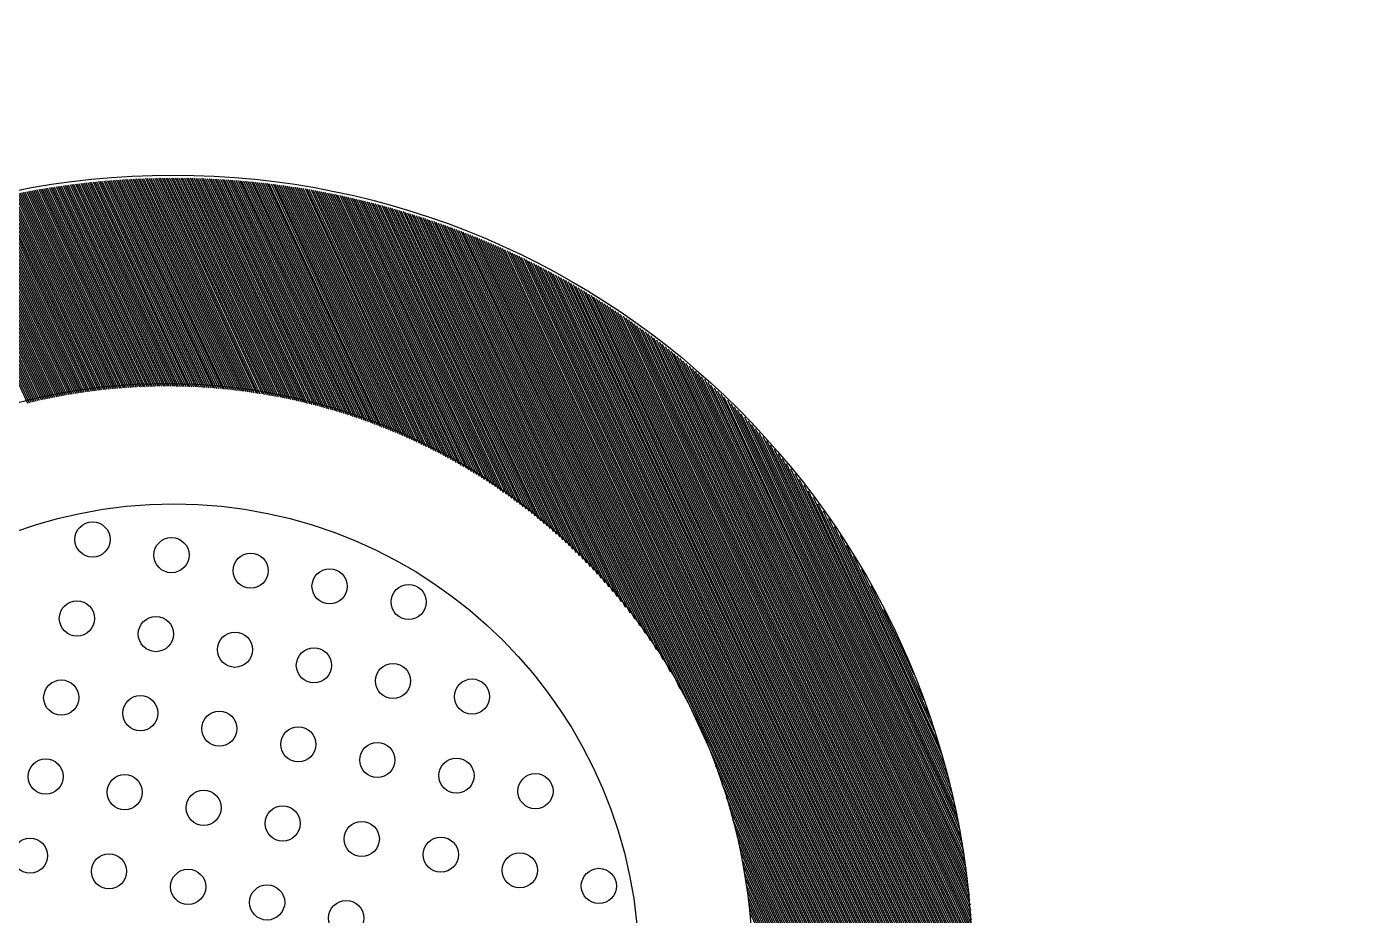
# Model space of a CAD drawing. Extents: x -11 to 40589024741, y -2 to 3380586937.
# Drawn here: x 40588094427 to 40588095672, y 3380235795 to 3380236629 of the extents above; entities that cross this region are included whole.
import ezdxf

# ---------------------------------------------------------------- set-up
doc = ezdxf.new("R2010")
doc.units = 0
doc.header["$LTSCALE"] = 10
doc.header["$MEASUREMENT"] = 0
for name, color, linetype in [('0-WALL', 252, 'Continuous'), ('WELL_ZF雨水', 4, 'Continuous'), ('WELL_雨水', 4, 'Continuous')]:
    doc.layers.add(name, color=color, linetype=linetype)

# ---------------------------------------------------------------- blocks, each defined once
blk = doc.blocks.new('虹吸井')
at = {"layer": 'WELL_ZF雨水', "color": 9, "linetype": 'Continuous'}
for p, q in [((-17252.1, -4222.3), (-16525, -3495.2)), ((-17252.1, -4220), (-16527.4, -3495.3)), ((-17252, -4217.7), (-16529.7, -3495.4)), ((-17251.9, -4215.4), (-16532, -3495.5)), ((-17251.8, -4213), (-16534.4, -3495.6)), ((-17251.7, -4210.7), (-16536.7, -3495.7)), ((-17251.6, -4208.3), (-16539.1, -3495.8)), ((-17251.5, -4205.9), (-16541.4, -3495.9)), ((-17251.3, -4203.6), (-16543.8, -3496)), ((-17251.2, -4201.2), (-16546.2, -3496.2)), ((-17251.1, -4198.8), (-16548.6, -3496.3)), ((-17250.9, -4196.4), (-16551, -3496.5)), ((-17250.7, -4194), (-16553.4, -3496.6)), ((-17250.6, -4191.6), (-16555.8, -3496.8)), ((-17250.4, -4189.2), (-16558.2, -3497)), ((-17250.2, -4186.7), (-16560.6, -3497.2)), ((-17250, -4184.3), (-16563.1, -3497.4)), ((-17249.8, -4181.8), (-16565.5, -3497.6)), ((-17249.6, -4179.4), (-16568, -3497.8)), ((-17249.4, -4176.9), (-16570.4, -3498)), ((-16864.1, -3836.6), (-16522.7, -3495.2)), ((-16850.4, -3825.1), (-16520.4, -3495.1)), ((-16839.7, -3816.7), (-16518.1, -3495.1)), ((-16830.6, -3809.8), (-16515.8, -3495)), ((-16822.5, -3804), (-16513.6, -3495)), ((-16815.1, -3798.8), (-16511.3, -3494.9)), ((-16808.3, -3794.2), (-16509, -3494.9)), ((-16801.8, -3789.9), (-16506.7, -3494.9)), ((-16795.7, -3786.1), (-16504.5, -3494.9)), ((-16789.8, -3782.5), (-16502.2, -3494.9)), ((-16784.2, -3779.1), (-16500, -3494.9)), ((-16778.8, -3776), (-16497.8, -3494.9)), ((-16773.6, -3773), (-16495.5, -3494.9)), ((-16768.6, -3770.2), (-16493.3, -3495)), ((-16763.7, -3767.6), (-16491.1, -3495)), ((-16758.9, -3765.1), (-16488.9, -3495)), ((-16754.3, -3762.7), (-16486.7, -3495.1)), ((-16749.8, -3760.4), (-16484.5, -3495.1)), ((-16745.3, -3758.2), (-16482.3, -3495.2)), ((-17249.2, -4174.5), (-16572.9, -3498.2)), ((-17248.9, -4172), (-16575.4, -3498.5)), ((-17248.7, -4169.5), (-16577.9, -3498.7)), ((-17248.4, -4167), (-16580.4, -3499)), ((-17248.1, -4164.5), (-16582.9, -3499.2)), ((-17247.9, -4161.9), (-16585.4, -3499.5)), ((-17247.6, -4159.4), (-16588, -3499.8)), ((-17247.3, -4156.9), (-16590.5, -3500.1)), ((-17247, -4154.3), (-16593, -3500.4)), ((-17246.7, -4151.8), (-16595.6, -3500.7)), ((-17246.3, -4149.2), (-16598.2, -3501)), ((-17246, -4146.6), (-16600.8, -3501.4)), ((-17245.7, -4144), (-16603.4, -3501.7)), ((-17245.3, -4141.4), (-16606, -3502.1)), ((-17244.9, -4138.8), (-16608.6, -3502.4)), ((-17244.5, -4136.2), (-16611.2, -3502.8)), ((-17244.2, -4133.5), (-16613.8, -3503.2)), ((-17243.8, -4130.9), (-16616.5, -3503.6)), ((-17243.3, -4128.2), (-16619.1, -3504)), ((-17242.9, -4125.6), (-16621.8, -3504.5)), ((-17242.5, -4122.9), (-16624.5, -3504.9)), ((-17242, -4120.2), (-16627.2, -3505.3)), ((-17241.6, -4117.5), (-16629.9, -3505.8)), ((-17241.1, -4114.8), (-16632.6, -3506.3)), ((-17240.6, -4112), (-16635.3, -3506.8)), ((-17240.1, -4109.3), (-16638.1, -3507.3)), ((-17239.6, -4106.5), (-16640.8, -3507.8)), ((-17239.1, -4103.8), (-16643.6, -3508.3)), ((-17238.5, -4101), (-16646.4, -3508.8)), ((-17238, -4098.2), (-16649.2, -3509.4)), ((-17237.4, -4095.4), (-16652, -3510)), ((-17236.8, -4092.5), (-16654.8, -3510.5)), ((-17236.2, -4089.7), (-16657.7, -3511.1)), ((-17235.6, -4086.8), (-16660.5, -3511.7)), ((-17235, -4084), (-16663.4, -3512.4)), ((-17234.4, -4081.1), (-16666.3, -3513)), ((-17233.7, -4078.2), (-16669.2, -3513.7)), ((-17233, -4075.3), (-16672.1, -3514.3)), ((-17232.3, -4072.3), (-16675, -3515)), ((-17231.6, -4069.4), (-16678, -3515.7)), ((-17230.9, -4066.4), (-16680.9, -3516.4)), ((-17230.2, -4063.4), (-16683.9, -3517.2)), ((-17229.4, -4060.4), (-16686.9, -3517.9)), ((-17228.7, -4057.4), (-16689.9, -3518.7)), ((-17227.9, -4054.4), (-16693, -3519.5)), ((-17227.1, -4051.3), (-16696, -3520.3)), ((-17226.2, -4048.3), (-16699.1, -3521.1)), ((-17225.4, -4045.2), (-16702.2, -3522)), ((-17224.5, -4042.1), (-16705.3, -3522.8)), ((-17223.6, -4038.9), (-16708.4, -3523.7)), ((-17222.7, -4035.8), (-16711.6, -3524.6)), ((-17221.8, -4032.6), (-16714.8, -3525.6)), ((-17220.8, -4029.4), (-16718, -3526.5)), ((-17219.9, -4026.2), (-16721.2, -3527.5)), ((-17218.9, -4022.9), (-16724.4, -3528.5)), ((-17217.9, -4019.7), (-16727.7, -3529.5)), ((-17216.8, -4016.4), (-16731, -3530.6)), ((-17215.7, -4013.1), (-16734.3, -3531.6)), ((-17214.6, -4009.7), (-16737.6, -3532.7)), ((-17213.5, -4006.4), (-16741, -3533.8)), ((-17212.4, -4003), (-16744.4, -3535)), ((-17211.2, -3999.6), (-16747.8, -3536.2)), ((-17210, -3996.1), (-16751.3, -3537.4)), ((-17208.8, -3992.6), (-16754.7, -3538.6)), ((-17207.5, -3989.1), (-16758.2, -3539.9)), ((-17206.2, -3985.6), (-16761.8, -3541.2)), ((-17204.9, -3982), (-16765.4, -3542.5)), ((-17203.5, -3978.4), (-16769, -3543.8)), ((-17202.1, -3974.8), (-16772.6, -3545.2)), ((-17200.7, -3971.1), (-16776.3, -3546.7)), ((-17199.2, -3967.4), (-16780, -3548.1)), ((-17197.7, -3963.6), (-16783.7, -3549.6)), ((-17196.2, -3959.8), (-16787.5, -3551.2)), ((-17194.6, -3956), (-16791.4, -3552.8)), ((-17193, -3952.1), (-16795.2, -3554.4)), ((-17191.3, -3948.2), (-16799.2, -3556.1)), ((-17189.6, -3944.2), (-16803.1, -3557.8)), ((-17187.8, -3940.2), (-16807.1, -3559.6)), ((-17186, -3936.2), (-16811.2, -3561.4)), ((-17184.1, -3932), (-16815.3, -3563.3)), ((-17182.2, -3927.9), (-16819.5, -3565.2)), ((-17180.2, -3923.6), (-16823.7, -3567.2)), ((-17178.1, -3919.3), (-16828, -3569.3)), ((-17176, -3915), (-16832.4, -3571.4)), ((-17173.8, -3910.5), (-16836.8, -3573.6)), ((-17171.5, -3906), (-16841.4, -3575.8)), ((-17169.2, -3901.4), (-16845.9, -3578.2)), ((-17166.8, -3896.7), (-16850.6, -3580.6)), ((-17164.2, -3892), (-16855.4, -3583.1)), ((-17161.6, -3887.1), (-16860.2, -3585.7)), ((-17158.9, -3882.2), (-16865.2, -3588.5)), ((-17156.1, -3877.1), (-16870.3, -3591.3)), ((-17153.1, -3871.9), (-16875.5, -3594.2)), ((-17150, -3866.6), (-16880.8, -3597.3)), ((-17146.8, -3861.1), (-16886.3, -3600.5)), ((-17143.4, -3855.4), (-16891.9, -3603.9)), ((-17139.9, -3849.6), (-16897.7, -3607.5)), ((-17136.1, -3843.6), (-16903.7, -3611.3)), ((-17132.1, -3837.4), (-16910, -3615.3)), ((-17127.8, -3830.9), (-16916.5, -3619.5)), ((-17123.3, -3824.1), (-16923.3, -3624.1)), ((-17118.4, -3816.9), (-16930.4, -3629)), ((-17113, -3809.3), (-16938, -3634.3)), ((-17107.2, -3801.2), (-16946.2, -3640.2)), ((-17100.6, -3792.4), (-16955, -3646.8)), ((-17093.1, -3782.7), (-16964.7, -3654.3)), ((-17084.2, -3771.5), (-16975.8, -3663.1)), ((-17073, -3758.1), (-16989.3, -3674.4)), ((-17056, -3738.9), (-17008.5, -3691.3)), ((-17252.2, -4224.6), (-16920.4, -3892.9)), ((-17252.3, -4226.9), (-16931.9, -3906.6)), ((-17252.3, -4229.2), (-16940.3, -3917.2)), ((-17252.3, -4231.5), (-16947.2, -3926.3)), ((-17252.4, -4233.8), (-16953, -3934.4)), ((-17252.4, -4236.1), (-16958.2, -3941.8)), ((-17252.5, -4240.6), (-16967, -3955.2)), ((-17252.4, -4238.4), (-16962.8, -3948.7)), ((-17252.5, -4242.9), (-16970.9, -3961.3)), ((-17252.5, -4245.1), (-16974.5, -3967.2)), ((-17252.5, -4247.4), (-16977.9, -3972.8)), ((-17252.5, -4249.6), (-16981, -3978.1)), ((-17252.4, -4251.8), (-16984, -3983.4)), ((-17252.4, -4254), (-16986.8, -3988.4)), ((-17252.4, -4256.3), (-16989.4, -3993.3)), ((-17252.3, -4258.5), (-16991.9, -3998)), ((-17252.3, -4260.7), (-16994.3, -4002.7)), ((-17252.3, -4262.9), (-16996.6, -4007.2)), ((-17252.2, -4265.1), (-16998.8, -4011.6)), ((-17252.1, -4267.2), (-17000.9, -4016)), ((-17252.1, -4269.4), (-17002.9, -4020.2)), ((-17252, -4271.6), (-17004.8, -4024.4)), ((-17251.9, -4273.8), (-17006.6, -4028.5)), ((-17251.8, -4275.9), (-17008.4, -4032.5)), ((-17251.7, -4278.1), (-17010.1, -4036.5)), ((-17251.6, -4280.2), (-17011.8, -4040.3)), ((-17251.5, -4282.4), (-17013.4, -4044.2)), ((-17251.4, -4284.5), (-17014.9, -4047.9)), ((-17251.3, -4286.6), (-17016.4, -4051.7)), ((-17251.2, -4288.7), (-17017.8, -4055.3)), ((-17251.1, -4290.9), (-17019.2, -4059)), ((-17250.9, -4293), (-17020.5, -4062.5)), ((-17250.8, -4295.1), (-17021.8, -4066.1)), ((-17250.6, -4297.2), (-17023, -4069.6)), ((-17250.5, -4299.3), (-17024.2, -4073)), ((-17250.3, -4301.4), (-17025.4, -4076.4)), ((-17250.2, -4303.4), (-17026.5, -4079.8)), ((-17250, -4305.5), (-17027.6, -4083.1)), ((-17249.8, -4307.6), (-17028.7, -4086.4)), ((-17249.7, -4309.7), (-17029.7, -4089.7)), ((-17249.5, -4311.7), (-17030.7, -4092.9)), ((-17249.3, -4313.8), (-17031.7, -4096.2)), ((-17249.1, -4315.8), (-17032.6, -4099.3)), ((-17248.9, -4317.9), (-17033.5, -4102.5)), ((-17248.7, -4319.9), (-17034.4, -4105.6)), ((-17248.5, -4322), (-17035.2, -4108.7)), ((-17248.3, -4324), (-17036, -4111.8)), ((-17248.1, -4326), (-17036.8, -4114.8)), ((-17247.8, -4328.1), (-17037.6, -4117.8)), ((-17247.6, -4330.1), (-17038.4, -4120.8)), ((-17247.4, -4332.1), (-17039.1, -4123.8)), ((-17247.1, -4334.1), (-17039.8, -4126.7)), ((-17246.9, -4336.1), (-17040.5, -4129.6)), ((-17246.7, -4338.1), (-17041.1, -4132.6)), ((-17246.4, -4340.1), (-17041.8, -4135.4)), ((-17246.1, -4342.1), (-17042.4, -4138.3)), ((-17245.9, -4344.1), (-17043, -4141.1)), ((-17245.6, -4346), (-17043.5, -4144)), ((-17245.3, -4348), (-17044.1, -4146.8)), ((-17245.1, -4350), (-17044.6, -4149.5)), ((-17244.8, -4351.9), (-17045.2, -4152.3)), ((-17244.5, -4353.9), (-17045.7, -4155.1)), ((-17244.2, -4355.9), (-17046.1, -4157.8)), ((-17243.9, -4357.8), (-17046.6, -4160.5)), ((-17243.6, -4359.8), (-17047.1, -4163.2)), ((-17243.3, -4361.7), (-17047.5, -4165.9)), ((-17243, -4363.6), (-17047.9, -4168.5)), ((-17242.7, -4365.6), (-17048.3, -4171.2)), ((-17242.4, -4367.5), (-17048.7, -4173.8)), ((-17242.1, -4369.4), (-17049.1, -4176.4)), ((-17241.7, -4371.3), (-17049.4, -4179)), ((-17241.4, -4373.3), (-17049.8, -4181.6)), ((-17241.1, -4375.2), (-17050.1, -4184.2)), ((-17240.7, -4377.1), (-17050.4, -4186.8)), ((-17240.4, -4379), (-17050.7, -4189.3)), ((-17240, -4380.9), (-17051, -4191.8)), ((-17239.7, -4382.8), (-17051.3, -4194.4)), ((-17239.3, -4384.6), (-17051.5, -4196.9)), ((-17239, -4386.5), (-17051.8, -4199.4)), ((-17238.6, -4388.4), (-17052, -4201.8)), ((-17238.2, -4390.3), (-17052.3, -4204.3)), ((-17237.9, -4392.2), (-17052.5, -4206.8)), ((-17237.5, -4394), (-17052.7, -4209.2)), ((-17237.1, -4395.9), (-17052.8, -4211.6)), ((-17236.7, -4397.8), (-17053, -4214.1)), ((-17236.3, -4399.6), (-17053.2, -4216.5)), ((-17235.9, -4401.5), (-17053.3, -4218.9)), ((-17235.5, -4403.3), (-17053.5, -4221.3)), ((-17235.1, -4405.2), (-17053.6, -4223.6)), ((-17234.7, -4407), (-17053.7, -4226)), ((-17234.3, -4408.8), (-17053.8, -4228.3)), ((-17233.9, -4410.7), (-17053.9, -4230.7)), ((-17233.5, -4412.5), (-17054, -4233)), ((-17233.1, -4414.3), (-17054.1, -4235.3)), ((-17232.7, -4416.1), (-17054.2, -4237.7)), ((-17232.2, -4418), (-17054.2, -4240)), ((-17231.8, -4419.8), (-17054.3, -4242.3)), ((-17231.4, -4421.6), (-17054.3, -4244.5)), ((-17230.9, -4423.4), (-17054.3, -4246.8)), ((-17230.5, -4425.2), (-17054.4, -4249.1)), ((-17230, -4427), (-17054.4, -4251.3)), ((-17229.6, -4428.8), (-17054.4, -4253.6)), ((-17229.1, -4430.6), (-17054.4, -4255.8)), ((-17228.7, -4432.4), (-17054.4, -4258)), ((-17228.2, -4434.1), (-17054.3, -4260.3)), ((-17227.7, -4435.9), (-17054.3, -4262.5)), ((-17227.3, -4437.7), (-17054.2, -4264.7)), ((-17226.8, -4439.5), (-17054.2, -4266.9)), ((-17226.3, -4441.2), (-17054.1, -4269)), ((-17225.8, -4443), (-17054.1, -4271.2)), ((-17225.4, -4444.8), (-17054, -4273.4)), ((-17224.9, -4446.5), (-17053.9, -4275.5)), ((-17224.4, -4448.3), (-17053.8, -4277.7)), ((-17223.9, -4450), (-17053.7, -4279.8)), ((-17223.4, -4451.8), (-17053.6, -4282)), ((-17222.9, -4453.5), (-17053.5, -4284.1)), ((-17222.4, -4455.2), (-17053.3, -4286.2)), ((-17221.9, -4457), (-17053.2, -4288.3)), ((-17221.3, -4458.7), (-17053.1, -4290.4)), ((-17220.8, -4460.4), (-17052.9, -4292.5)), ((-17220.3, -4462.2), (-17052.8, -4294.6)), ((-17219.8, -4463.9), (-17052.6, -4296.7)), ((-17219.3, -4465.6), (-17052.4, -4298.8)), ((-17218.7, -4467.3), (-17052.3, -4300.8)), ((-17218.2, -4469), (-17052.1, -4302.9)), ((-17217.7, -4470.7), (-17051.9, -4305)), ((-17217.1, -4472.4), (-17051.7, -4307)), ((-17216.6, -4474.1), (-17051.5, -4309)), ((-17216, -4475.8), (-17051.3, -4311.1)), ((-17215.5, -4477.5), (-17051, -4313.1)), ((-17214.9, -4479.2), (-17050.8, -4315.1)), ((-17214.4, -4480.9), (-17050.6, -4317.1)), ((-17213.8, -4482.6), (-17050.3, -4319.1)), ((-17213.2, -4484.3), (-17050.1, -4321.1)), ((-17212.7, -4486), (-17049.8, -4323.1)), ((-17212.1, -4487.6), (-17049.6, -4325.1)), ((-17211.5, -4489.3), (-17049.3, -4327.1)), ((-17211, -4491), (-17049, -4329.1)), ((-17210.4, -4492.6), (-17048.8, -4331)), ((-17209.8, -4494.3), (-17048.5, -4333)), ((-17209.2, -4496), (-17048.2, -4334.9)), ((-17208.6, -4497.6), (-17047.9, -4336.9)), ((-17208, -4499.3), (-17047.6, -4338.8)), ((-17207.4, -4500.9), (-17047.3, -4340.8)), ((-17206.8, -4502.6), (-17046.9, -4342.7)), ((-17206.2, -4504.2), (-17046.6, -4344.6)), ((-17205.6, -4505.8), (-17046.3, -4346.5)), ((-17205, -4507.5), (-17046, -4348.4)), ((-17204.4, -4509.1), (-17045.6, -4350.3)), ((-17203.8, -4510.7), (-17045.3, -4352.2)), ((-17203.2, -4512.4), (-17044.9, -4354.1)), ((-17202.5, -4514), (-17044.6, -4356)), ((-17201.9, -4515.6), (-17044.2, -4357.9)), ((-17201.3, -4517.2), (-17043.8, -4359.8)), ((-17200.7, -4518.8), (-17043.5, -4361.6)), ((-17200, -4520.4), (-17043.1, -4363.5)), ((-17199.4, -4522.1), (-17042.7, -4365.4)), ((-17198.7, -4523.7), (-17042.3, -4367.2)), ((-17198.1, -4525.3), (-17041.9, -4369.1)), ((-17197.4, -4526.9), (-17041.5, -4370.9)), ((-17196.8, -4528.5), (-17041.1, -4372.8)), ((-17196.1, -4530), (-17040.7, -4374.6)), ((-17195.5, -4531.6), (-17040.3, -4376.4)), ((-17194.8, -4533.2), (-17039.8, -4378.2)), ((-17194.2, -4534.8), (-17039.4, -4380)), ((-17193.5, -4536.4), (-17039, -4381.9)), ((-17192.8, -4538), (-17038.5, -4383.7)), ((-17192.2, -4539.5), (-17038.1, -4385.5)), ((-17191.5, -4541.1), (-17037.6, -4387.3)), ((-17190.8, -4542.7), (-17037.2, -4389)), ((-17190.1, -4544.2), (-17036.7, -4390.8)), ((-17189.5, -4545.8), (-17036.3, -4392.6)), ((-17188.8, -4547.4), (-17035.8, -4394.4)), ((-17188.1, -4548.9), (-17035.3, -4396.2)), ((-17187.4, -4550.5), (-17034.8, -4397.9)), ((-17186.7, -4552), (-17034.3, -4399.7)), ((-17186, -4553.6), (-17033.9, -4401.4)), ((-17185.3, -4555.1), (-17033.4, -4403.2)), ((-17184.6, -4556.7), (-17032.9, -4404.9)), ((-17183.9, -4558.2), (-17032.4, -4406.7)), ((-17183.2, -4559.7), (-17031.8, -4408.4)), ((-17182.5, -4561.3), (-17031.3, -4410.1)), ((-17181.8, -4562.8), (-17030.8, -4411.9)), ((-17181, -4564.3), (-17030.3, -4413.6)), ((-17180.3, -4565.9), (-17029.8, -4415.3)), ((-17179.6, -4567.4), (-17029.2, -4417)), ((-17178.9, -4568.9), (-17028.7, -4418.7)), ((-17178.1, -4570.4), (-17028.1, -4420.4)), ((-17177.4, -4571.9), (-17027.6, -4422.1)), ((-17176.7, -4573.4), (-17027, -4423.8)), ((-17175.9, -4575), (-17026.5, -4425.5)), ((-17175.2, -4576.5), (-17025.9, -4427.2)), ((-17174.5, -4578), (-17025.4, -4428.9)), ((-17173.7, -4579.5), (-17024.8, -4430.5)), ((-17173, -4581), (-17024.2, -4432.2)), ((-17172.2, -4582.4), (-17023.6, -4433.9)), ((-17171.5, -4583.9), (-17023.1, -4435.5)), ((-17170.7, -4585.4), (-17022.5, -4437.2)), ((-17169.9, -4586.9), (-17021.9, -4438.9)), ((-17169.2, -4588.4), (-17021.3, -4440.5)), ((-17168.4, -4589.9), (-17020.7, -4442.1)), ((-17167.7, -4591.4), (-17020.1, -4443.8)), ((-17166.9, -4592.8), (-17019.5, -4445.4)), ((-17166.1, -4594.3), (-17018.9, -4447.1)), ((-17165.3, -4595.8), (-17018.2, -4448.7)), ((-17164.6, -4597.2), (-17017.6, -4450.3)), ((-17163.8, -4598.7), (-17017, -4451.9)), ((-17163, -4600.2), (-17016.4, -4453.5)), ((-17162.2, -4601.6), (-17015.7, -4455.1)), ((-17161.4, -4603.1), (-17015.1, -4456.8)), ((-17160.6, -4604.5), (-17014.4, -4458.4)), ((-17159.8, -4606), (-17013.8, -4460)), ((-17159, -4607.4), (-17013.1, -4461.5)), ((-17158.2, -4608.9), (-17012.5, -4463.1)), ((-17157.4, -4610.3), (-17011.8, -4464.7)), ((-17156.6, -4611.8), (-17011.2, -4466.3)), ((-17155.8, -4613.2), (-17010.5, -4467.9)), ((-17155, -4614.6), (-17009.8, -4469.4)), ((-17154.2, -4616.1), (-17009.1, -4471)), ((-17153.4, -4617.5), (-17008.5, -4472.6)), ((-17152.6, -4618.9), (-17007.8, -4474.1)), ((-17151.7, -4620.3), (-17007.1, -4475.7)), ((-17150.9, -4621.8), (-17006.4, -4477.3)), ((-17150.1, -4623.2), (-17005.7, -4478.8)), ((-17149.3, -4624.6), (-17005, -4480.3)), ((-17148.4, -4626), (-17004.3, -4481.9)), ((-17147.6, -4627.4), (-17003.6, -4483.4)), ((-17146.8, -4628.8), (-17002.9, -4485)), ((-17145.9, -4630.2), (-17002.2, -4486.5)), ((-17145.1, -4631.6), (-17001.4, -4488)), ((-17144.2, -4633), (-17000.7, -4489.5)), ((-17143.4, -4634.4), (-17000, -4491.1)), ((-17142.5, -4635.8), (-16999.3, -4492.6)), ((-17141.7, -4637.2), (-16998.5, -4494.1)), ((-17140.8, -4638.6), (-16997.8, -4495.6)), ((-17140, -4640), (-16997.1, -4497.1)), ((-17139.1, -4641.4), (-16996.3, -4498.6)), ((-17138.2, -4642.8), (-16995.6, -4500.1)), ((-17137.4, -4644.1), (-16994.8, -4501.6)), ((-17136.5, -4645.5), (-16994, -4503.1)), ((-17135.6, -4646.9), (-16993.3, -4504.5)), ((-17134.8, -4648.3), (-16992.5, -4506)), ((-17133.9, -4649.6), (-16991.7, -4507.5)), ((-17133, -4651), (-16991, -4509)), ((-17132.1, -4652.4), (-16990.2, -4510.4)), ((-17131.2, -4653.7), (-16989.4, -4511.9)), ((-17130.4, -4655.1), (-16988.6, -4513.4)), ((-17129.5, -4656.4), (-16987.8, -4514.8)), ((-17128.6, -4657.8), (-16987.1, -4516.3)), ((-17127.7, -4659.2), (-16986.3, -4517.7)), ((-17126.8, -4660.5), (-16985.5, -4519.2)), ((-17125.9, -4661.8), (-16984.7, -4520.6)), ((-17125, -4663.2), (-16983.9, -4522.1)), ((-17124.1, -4664.5), (-16983, -4523.5)), ((-17123.2, -4665.9), (-16982.2, -4524.9)), ((-17122.3, -4667.2), (-16981.4, -4526.3)), ((-17121.4, -4668.5), (-16980.6, -4527.8)), ((-17120.4, -4669.9), (-16979.8, -4529.2)), ((-17119.5, -4671.2), (-16978.9, -4530.6)), ((-17118.6, -4672.5), (-16978.1, -4532)), ((-17117.7, -4673.9), (-16977.3, -4533.4)), ((-17116.8, -4675.2), (-16976.4, -4534.8)), ((-17115.8, -4676.5), (-16975.6, -4536.2)), ((-17114.9, -4677.8), (-16974.7, -4537.6)), ((-17114, -4679.1), (-16973.9, -4539)), ((-17113, -4680.4), (-16973, -4540.4)), ((-17112.1, -4681.7), (-16972.2, -4541.8)), ((-17111.2, -4683.1), (-16971.3, -4543.2)), ((-17110.2, -4684.4), (-16970.5, -4544.6)), ((-17109.3, -4685.7), (-16969.6, -4546)), ((-17108.3, -4687), (-16968.7, -4547.3)), ((-17107.4, -4688.3), (-16967.9, -4548.7)), ((-17106.4, -4689.5), (-16967, -4550.1)), ((-17105.5, -4690.8), (-16966.1, -4551.5)), ((-17104.5, -4692.1), (-16965.2, -4552.8)), ((-17103.6, -4693.4), (-16964.3, -4554.2)), ((-17102.6, -4694.7), (-16963.4, -4555.5)), ((-17101.7, -4696), (-16962.5, -4556.9)), ((-17100.7, -4697.3), (-16961.6, -4558.2)), ((-17099.7, -4698.5), (-16960.7, -4559.6))]:
    blk.add_line(p, q, dxfattribs=at)
at = {"layer": 'WELL_ZF雨水', "color": 1}
for centre, radius in [((-16504.6, -4246.4), 750), ((-16506.5, -4254.1), 550), ((-16509.5, -4247.6), 436.5)]:
    blk.add_circle(centre, radius, dxfattribs=at)
at = {"layer": 'WELL_ZF雨水', "color": 0, "linetype": 'ByBlock'}
for centre in [(-16720.4, -3900.2), (-16720.4, -3900.2), (-16720.4, -3900.2), (-16708.6, -3974.9), (-16708.6, -3974.9), (-16708.6, -3974.9), (-16783.3, -3986.7), (-16783.3, -3986.7), (-16783.3, -3986.7), (-16696.8, -4049.5), (-16696.8, -4049.5), (-16771.4, -4061.3), (-16771.4, -4061.3), (-16846.1, -4073.2), (-16846.1, -4073.2), (-16685, -4124.2), (-16685, -4124.2), (-16685, -4124.2), (-16610.3, -4112.3), (-16759.6, -4136), (-16759.6, -4136), (-16834.3, -4147.8), (-16834.3, -4147.8), (-16908.9, -4159.6), (-16673.1, -4198.8), (-16673.1, -4198.8), (-16673.1, -4198.8), (-16598.5, -4187), (-16747.8, -4210.6), (-16747.8, -4210.6), (-16822.4, -4222.5), (-16822.4, -4222.5), (-16897.1, -4234.3), (-16661.3, -4273.5), (-16661.3, -4273.5), (-16661.3, -4273.5), (-16586.7, -4261.6), (-16736, -4285.3), (-16736, -4285.3), (-16736, -4285.3), (-16810.6, -4297.1), (-16810.6, -4297.1), (-16885.3, -4308.9), (-16574.8, -4336.3), (-16649.5, -4348.1), (-16649.5, -4348.1), (-16649.5, -4348.1), (-16724.1, -4359.9), (-16724.1, -4359.9), (-16724.1, -4359.9), (-16798.8, -4371.8), (-16798.8, -4371.8), (-16873.4, -4383.6), (-16563, -4410.9), (-16637.7, -4422.8), (-16637.7, -4422.8), (-16637.7, -4422.8), (-16712.3, -4434.6), (-16712.3, -4434.6), (-16712.3, -4434.6), (-16787, -4446.4), (-16787, -4446.4), (-16861.6, -4458.2)]:
    blk.add_circle(centre, 16.5, dxfattribs=at)

msp = doc.modelspace()

# ---------------------------------------------------------------- hatches: boundary and pattern name
at = {"layer": '0-WALL'}
h = msp.add_hatch(dxfattribs=at)
h.set_pattern_fill('草坪或沼泽', color=256, scale=400, angle=-0.200256636)
h.set_pattern_definition([(359.79974, (40586781652.2, 3380096977.4), (1605.5824, 1594.398), [240, -48, 64, -48, 240, -960]), (359.79974, (40586781572.4, 3380097025.7), (1605.5824, 1594.398), [160, -120, 240, -120, 160, -800]), (359.79974, (40586782134.6, 3380097663.7), (1605.5824, 1594.398), [200, -80, 200, -1120]), (359.79974, (40586781335.8, 3380097986.5), (1605.5824, 1594.398), [80, -160, 80, -1280]), (89.79974, (40586781495.8, 3380097986), (-1594.398, 1605.5824), [144, -1456]), (89.79974, (40586781972.4, 3380097024.3), (-1594.398, 1605.5824), [160, -1440]), (89.79974, (40586782374.6, 3380097662.9), (-1594.398, 1605.5824), [160, -1440]), (44.79974, (40586782180.3, 3380097007.6), (5.5922, 1599.9902), [160, -2102.7417]), (134.79974, (40586781764.3, 3380097009), (-1599.9902, 5.5922), [160, -2102.7417]), (63.23469, (40586782132.4, 3380097015.7), (5.5922, 1599.99023), [160, -3417.7088]), (75.7635, (40586782052.4, 3380097024), (5.59221, 1599.99023), [160, -6436.969]), (75.7635, (40586782454.64, 3380097662.6), (5.59221, 1599.99023), [128, -6468.969]), (75.7635, (40586781527.76, 3380097985.85), (5.59221, 1599.99023), [112, -6484.969]), (103.835987, (40586781892.4, 3380097024.57), (5.59221, 1599.99023), [160, -6436.969]), (103.835987, (40586782294.64, 3380097663.17), (5.59221, 1599.99023), [128, -6468.969]), (103.835987, (40586781463.76, 3380097986.07), (5.59221, 1599.99023), [112, -6484.969]), (116.364795, (40586781812.4, 3380097016.85), (5.5922, 1599.99023), [160, -3417.7069])])
edge = h.paths.add_edge_path()
edge.add_line((40588347473.747322, 3380325610.238097), (40588347683.541443, 3380326090.42787))
edge.add_line((40588347683.541443, 3380326090.42787), (40588351031.622383, 3380333884.752417))
edge.add_line((40588351031.622383, 3380333884.752417), (40588372861.52964, 3380393921.616653))
edge.add_line((40588372861.52964, 3380393921.616653), (40588366317.647476, 3380408240.876073))
edge.add_line((40588366317.647476, 3380408240.876073), (40588343550.448486, 3380418434.399735))
edge.add_line((40588343550.448486, 3380418434.399735), (40588326726.773811, 3380429801.632178))
edge.add_line((40588326726.773811, 3380429801.632178), (40588259625.315422, 3380459844.866894))
edge.add_line((40588259625.315422, 3380459844.866894), (40588073765.91951, 3380212575.66465))
edge.add_line((40588073765.91951, 3380212575.66465), (40588074114.249107, 3380212476.750173))
edge.add_line((40588074114.249107, 3380212476.750173), (40588253152.588203, 3380450673.037109))
edge.add_line((40588253152.588203, 3380450673.037109), (40588254435.224274, 3380450204.422307))
edge.add_line((40588254435.224258, 3380450204.422312), (40588256320.901672, 3380455368.658761))
edge.add_line((40588256320.90168, 3380455368.658754), (40588326766.815353, 3380429630.545198))
edge.add_line((40588326766.815353, 3380429630.5452), (40588324880.269547, 3380424466.932958))
edge.add_line((40588324880.269547, 3380424466.93296), (40588331455.159737, 3380422064.756639))
edge.add_line((40588331455.159737, 3380422064.756637), (40588332483.925163, 3380424880.513825))
edge.add_line((40588332483.925163, 3380424880.513825), (40588335301.736542, 3380423850.997883))
edge.add_line((40588335301.736542, 3380423850.997883), (40588334273.030251, 3380421035.31484))
edge.add_line((40588334273.030251, 3380421035.31484), (40588353055.227448, 3380414173.051638))
edge.add_line((40588353055.227448, 3380414173.051638), (40588361187.808113, 3380410524.8103))
edge.add_arc((40588348999.165817, 3380398232.729486), 17310.639832, -14.6199939483, 45.2420907397, ccw=False)
edge.add_line((40588365749.307037, 3380393863.402212), (40588366656.653191, 3380393529.94107))
edge.add_line((40588366656.653191, 3380393529.94107), (40588371065.316032, 3380391919.168731))
edge.add_line((40588371065.316032, 3380391919.168731), (40588346912.352768, 3380325815.879339))
edge.add_line((40588346912.352768, 3380325815.879339), (40588347473.747322, 3380325610.238097))
h = msp.add_hatch(dxfattribs=at)
h.set_pattern_fill('草坪或沼泽', color=256, scale=400, angle=-0.200256636)
h.set_pattern_definition([(359.79974, (40586781652.2, 3380096977.4), (1605.5824, 1594.398), [240, -48, 64, -48, 240, -960]), (359.79974, (40586781572.4, 3380097025.7), (1605.5824, 1594.398), [160, -120, 240, -120, 160, -800]), (359.79974, (40586782134.6, 3380097663.7), (1605.5824, 1594.398), [200, -80, 200, -1120]), (359.79974, (40586781335.8, 3380097986.5), (1605.5824, 1594.398), [80, -160, 80, -1280]), (89.79974, (40586781495.8, 3380097986), (-1594.398, 1605.5824), [144, -1456]), (89.79974, (40586781972.4, 3380097024.3), (-1594.398, 1605.5824), [160, -1440]), (89.79974, (40586782374.6, 3380097662.9), (-1594.398, 1605.5824), [160, -1440]), (44.79974, (40586782180.3, 3380097007.6), (5.5922, 1599.9902), [160, -2102.7417]), (134.79974, (40586781764.3, 3380097009), (-1599.9902, 5.5922), [160, -2102.7417]), (63.23469, (40586782132.4, 3380097015.7), (5.5922, 1599.99023), [160, -3417.7088]), (75.7635, (40586782052.4, 3380097024), (5.59221, 1599.99023), [160, -6436.969]), (75.7635, (40586782454.64, 3380097662.6), (5.59221, 1599.99023), [128, -6468.969]), (75.7635, (40586781527.76, 3380097985.85), (5.59221, 1599.99023), [112, -6484.969]), (103.835987, (40586781892.4, 3380097024.57), (5.59221, 1599.99023), [160, -6436.969]), (103.835987, (40586782294.64, 3380097663.17), (5.59221, 1599.99023), [128, -6468.969]), (103.835987, (40586781463.76, 3380097986.07), (5.59221, 1599.99023), [112, -6484.969]), (116.364795, (40586781812.4, 3380097016.85), (5.5922, 1599.99023), [160, -3417.7069])])
edge = h.paths.add_edge_path()
edge.add_line((40588087573.486938, 3380213651.938091), (40588089757.186943, 3380219628.780546))
edge.add_line((40588089757.186943, 3380219628.780545), (40588124769.277283, 3380264367.177491))
edge.add_line((40588124769.27729, 3380264367.177485), (40588155546.521591, 3380253122.421226))
edge.add_arc((40588152728.697533, 3380254151.919889), 2999.999985, -20.069895336, 67.412853926)
edge.add_line((40588153880.962112, 3380256921.809105), (40588132156.888603, 3380264858.701515))
edge.add_arc((40588129095.828423, 3380254779.960338), 10533.333428, 73.1057018606, 142.068996179)
edge.add_line((40588120787.645203, 3380261254.927819), (40588105411.445686, 3380240800.484973))
edge.add_line((40588105411.445686, 3380240800.484973), (40588085558.745361, 3380214388.044349))
edge.add_line((40588085558.745361, 3380214388.044349), (40588087573.486954, 3380213651.938085))

# ---------------------------------------------------------------- block references
at = {"layer": 'WELL_雨水', "xscale": 1.000294828886357, "yscale": 1.000294828886357, "zscale": 1.000294828886357, "rotation": 249.8235820578625}
msp.add_blockref('虹吸井', (40588092856.832809, 3380218777.953529), dxfattribs=at)

doc.saveas('drawing.dxf')
